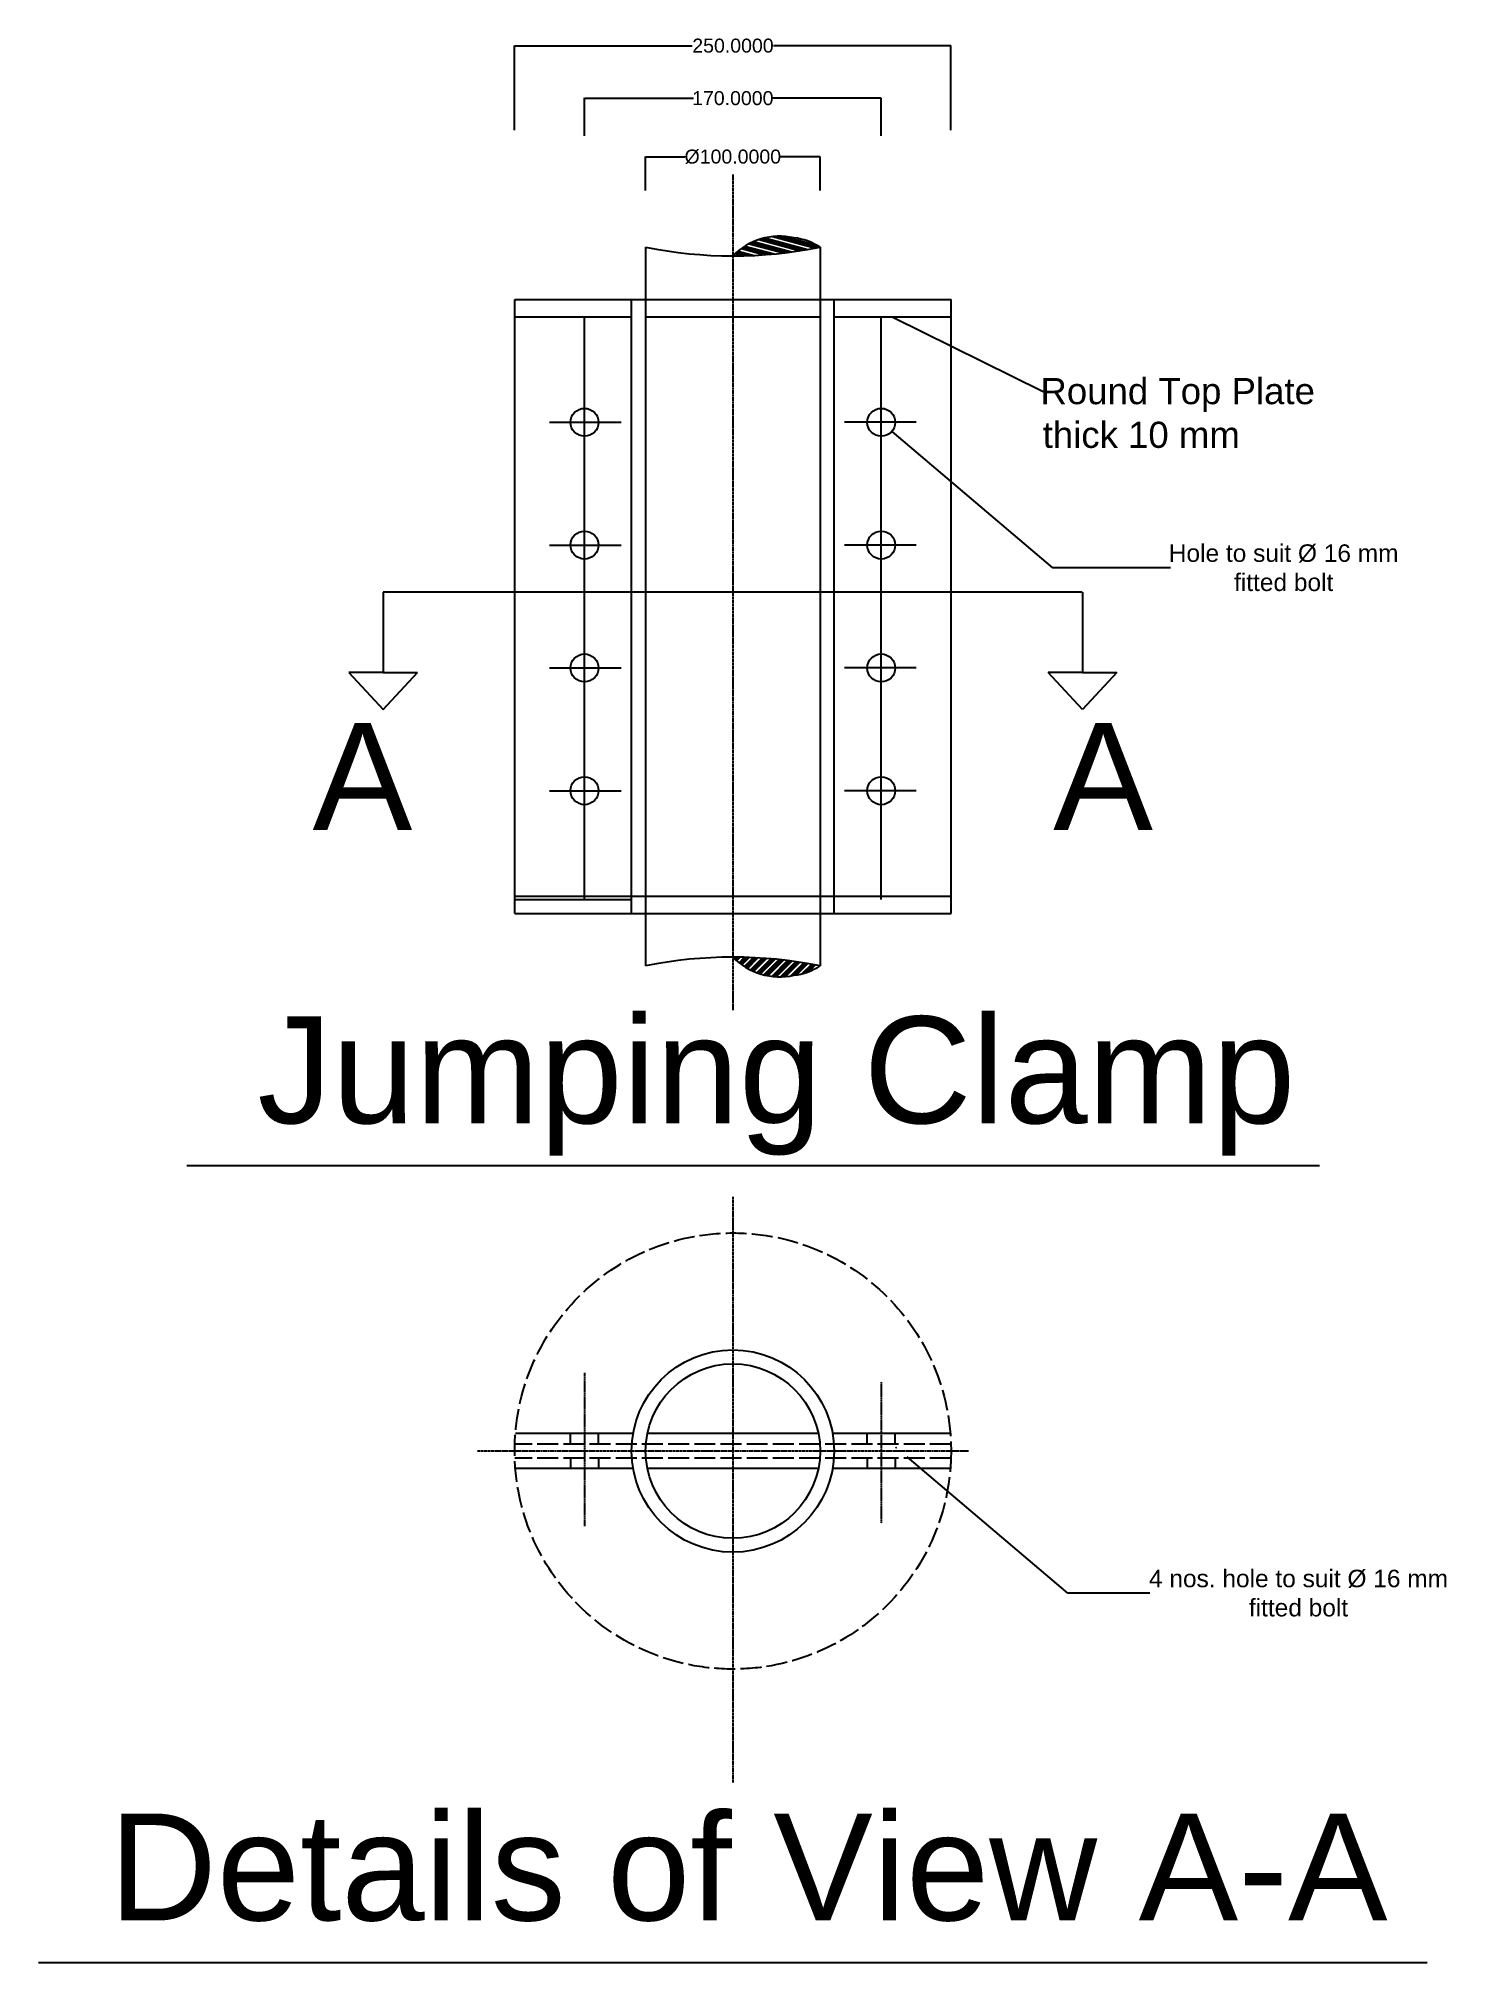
# Model space of a CAD drawing. Header units: millimetres. Extents: x -11 to 796, y -2 to 1101.
import ezdxf

# ---------------------------------------------------------------- set-up
doc = ezdxf.new("R2010")
doc.units = ezdxf.units.MM
doc.header["$MEASUREMENT"] = 0
for name, pattern in [('ACAD_ISO02W100', [15, 12, -3]), ('CENTER', [2, 1.25, -0.25, 0.25, -0.25]), ('CENTER2', [1.125, 0.75, -0.125, 0.125, -0.125])]:
    doc.linetypes.add(name, pattern=pattern)
doc.styles.get("Standard").update_dxf_attribs({"font": 'arial.ttf'})
doc.dimstyles.get("Standard").update_dxf_attribs({"dimtxt": 0.18, "dimasz": 0.18, "dimexe": 0.18, "dimexo": 0.0625, "dimgap": 0.09, "dimtad": 0, "dimtih": 1, "dimtoh": 1, "dimdec": 4, "dimzin": 0, "dimdsep": 46, "dimtxsty": 'Standard', "dimcen": 0.09, "dimadec": 0, "dimazin": 0, "dimtfac": 1, "dimtdec": 4, "dimtofl": 0, "dimtmove": 0, "dimatfit": 3, "dimfxl": 1, "dimtolj": 1, "dimtzin": 0, "dimarcsym": 0})

# ---------------------------------------------------------------- blocks, each defined once
blk = doc.blocks.new('*D10')
at = {"color": 0, "lineweight": -2, "transparency": 16777216}
for p, q in [((337.2, 1013.9), (337.2, 1033.4)), ((337.4, 1033.2), (360, 1033.2)), ((437.1, 1033.2), (414.5, 1033.2)), ((437.2, 1013.9), (437.2, 1033.4))]:
    blk.add_line(p, q, dxfattribs=at)
at = {"color": 0, "transparency": 16777216}
for points in [[(337.4, 1033.2), (337.4, 1033.2), (337.2, 1033.2)], [(437.1, 1033.2), (437.1, 1033.2), (437.2, 1033.2)]]:
    blk.add_solid(points, dxfattribs=at)
at = {"layer": 'Defpoints', "color": 0, "transparency": 16777216}
for p in [(437.2, 1033.2), (337.2, 1013.8), (437.2, 1013.8)]:
    blk.add_point(p, dxfattribs=at)
at = {"color": 0, "transparency": 16777216, "insert": (387.2, 1033.2), "char_height": 0.18, "attachment_point": 5}
blk.add_mtext('\\A1;{\\H44.44444x;%%C100.0000}', dxfattribs=at)
blk = doc.blocks.new('*D11')
at = {"color": 0, "lineweight": -2, "transparency": 16777216}
for p, q in [((302.2, 1045.3), (302.2, 1067)), ((302.4, 1066.8), (364.7, 1066.8)), ((472.1, 1066.8), (409.8, 1066.8)), ((472.2, 1045.3), (472.2, 1067))]:
    blk.add_line(p, q, dxfattribs=at)
at = {"color": 0, "transparency": 16777216}
for points in [[(302.4, 1066.8), (302.4, 1066.8), (302.2, 1066.8)], [(472.1, 1066.8), (472.1, 1066.8), (472.2, 1066.8)]]:
    blk.add_solid(points, dxfattribs=at)
at = {"layer": 'Defpoints', "color": 0, "transparency": 16777216}
for p in [(472.2, 1066.8), (302.2, 1045.2), (472.2, 1045.2)]:
    blk.add_point(p, dxfattribs=at)
at = {"color": 0, "transparency": 16777216, "insert": (387.2, 1066.8), "char_height": 0.18, "attachment_point": 5}
blk.add_mtext('\\A1;{\\H44.44444x;170.0000}', dxfattribs=at)
blk = doc.blocks.new('*D12')
at = {"color": 0, "lineweight": -2, "transparency": 16777216}
for p, q in [((262.2, 1048.4), (262.2, 1097)), ((262.4, 1096.9), (364, 1096.9)), ((512.1, 1096.9), (410.5, 1096.9)), ((512.2, 1048.4), (512.2, 1097))]:
    blk.add_line(p, q, dxfattribs=at)
at = {"color": 0, "transparency": 16777216}
for points in [[(262.4, 1096.9), (262.4, 1096.8), (262.2, 1096.9)], [(512.1, 1096.9), (512.1, 1096.8), (512.2, 1096.9)]]:
    blk.add_solid(points, dxfattribs=at)
at = {"layer": 'Defpoints', "color": 0, "transparency": 16777216}
for p in [(512.2, 1096.9), (262.2, 1048.3), (512.2, 1048.3)]:
    blk.add_point(p, dxfattribs=at)
at = {"color": 0, "transparency": 16777216, "insert": (387.2, 1096.9), "char_height": 0.18, "attachment_point": 5}
blk.add_mtext('\\A1;%%C{\\H44.44444x;250.0000}', dxfattribs=at)
blk = doc.blocks.new('*D13')
at = {"color": 0, "lineweight": -2, "transparency": 16777216}
for p, q in [((472.1, 881), (472.3, 881)), ((472.2, 880.9), (472.2, 881.1)), ((570.6, 797.6), (478.5, 875.7)), ((637.9, 797.6), (570.6, 797.6))]:
    blk.add_line(p, q, dxfattribs=at)
at = {"color": 0, "transparency": 16777216}
blk.add_solid([(478.5, 875.7), (478.5, 875.7), (478.3, 875.8)], dxfattribs=at)
at = {"layer": 'Defpoints', "color": 0, "transparency": 16777216}
for p in [(472.2, 881), (478.3, 875.8)]:
    blk.add_point(p, dxfattribs=at)
at = {"color": 0, "transparency": 16777216, "insert": (702.8, 797.6), "char_height": 0.18, "attachment_point": 5}
blk.add_mtext('\\A1;{\\H55.72667x;Hole to suit %%C 16 mm\\Pfitted bolt}', dxfattribs=at)
blk = doc.blocks.new('*D15')
at = {"color": 0, "lineweight": -2, "transparency": 16777216}
for p, q in [((480.7, 293.3), (480.9, 293.3)), ((480.8, 293.2), (480.8, 293.4)), ((579.2, 209.8), (487.1, 288)), ((626.1, 209.8), (579.2, 209.8))]:
    blk.add_line(p, q, dxfattribs=at)
at = {"color": 0, "transparency": 16777216}
blk.add_solid([(487.1, 288), (487, 288), (486.9, 288.1)], dxfattribs=at)
at = {"layer": 'Defpoints', "color": 0, "transparency": 16777216}
for p in [(480.8, 293.3), (486.9, 288.1)]:
    blk.add_point(p, dxfattribs=at)
at = {"color": 0, "transparency": 16777216, "insert": (711.3, 209.8), "char_height": 0.18, "attachment_point": 5}
blk.add_mtext('\\A1;{\\H55.72667x;4 nos. hole to suit %%C 16 mm\\Pfitted bolt}', dxfattribs=at)

msp = doc.modelspace()

# ---------------------------------------------------------------- hatches: boundary and pattern name
h = msp.add_hatch()
h.set_pattern_fill('ANSI34', color=256, scale=6, angle=120)
h.set_pattern_definition([(165, (-58.8727, -350.505), (-0.970571, -3.622222), []), (165, (-59.3146, -349.7394), (-0.970571, -3.622222), []), (165, (-59.7566, -348.974), (-0.970571, -3.622222), []), (165, (-60.1985, -348.2085), (-0.970571, -3.622222), [])])
edge = h.paths.add_edge_path()
edge.add_ellipse((413.97595, 950.35214), major_axis=(26.40408, 26.40408), ratio=1, start_angle=32.305395, end_angle=90.73349174)
edge.add_ellipse((387.23602, 1228.91604), major_axis=(178.54446, 178.54446), ratio=1, start_angle=225, end_angle=236.42118627)
edge.add_ellipse((418.01416, 951.27847), major_axis=(25.27601, 25.27601), ratio=1, start_angle=12.47012084, end_angle=38.3045827)
h = msp.add_hatch()
h.set_pattern_fill('ANSI34', color=256, scale=6)
h.set_pattern_definition([(45, (-58.8727, -350.505), (-2.65165, 2.65165), []), (45, (-57.989, -350.505), (-2.65165, 2.65165), []), (45, (-57.105, -350.505), (-2.65165, 2.65165), []), (45, (-56.221, -350.505), (-2.65165, 2.65165), [])])
edge = h.paths.add_edge_path()
edge.add_ellipse((413.97595, 600.47995), major_axis=(-26.40408, 26.40408), ratio=1, start_angle=89.26650826, end_angle=147.694605)
edge.add_ellipse((418.01416, 599.55362), major_axis=(-25.27601, 25.27601), ratio=1, start_angle=141.6954173, end_angle=167.52987916)
edge.add_ellipse((387.23602, 321.91604), major_axis=(-178.54446, 178.54446), ratio=1, start_angle=-56.42118627, end_angle=-45)

# ---------------------------------------------------------------- linework, layer by layer
at = {"linetype": 'CENTER'}
for p, q in [((387.23602, 1023.00383), (387.23602, 544.10777)), ((387.23602, 437.06917), (387.23602, 101.26381)), ((522.23602, 291.2933), (240.65063, 291.2933))]:
    msp.add_line(p, q, dxfattribs=at)
for p, q in [((337.23602, 981.41604), (337.23602, 569.41604)), ((437.23602, 981.41604), (437.23602, 569.41604)), ((262.23602, 599.41604), (262.23602, 951.41604)), ((262.23602, 951.41604), (512.23602, 951.41604)), ((329.23602, 599.41604), (329.23602, 951.41604)), ((445.23602, 599.41604), (445.23602, 951.41604)), ((512.23602, 599.41604), (512.23602, 951.41604)), ((262.23602, 941.41604), (329.23602, 941.41604)), ((302.23602, 607.41604), (302.23602, 941.41604)), ((337.23602, 941.41604), (437.23602, 941.41604)), ((445.23602, 941.41604), (512.23602, 941.41604)), ((472.23602, 607.41604), (472.23602, 941.41604)), ((282.23602, 881.01604), (323.23602, 881.01604)), ((492.23602, 881.01604), (451.23602, 881.01604)), ((282.23602, 810.61604), (323.23602, 810.61604)), ((492.23602, 810.61604), (451.23602, 810.61604)), ((587.29551, 783.5558), (186.91421, 783.5558)), ((186.91421, 783.5558), (186.91421, 737.60124)), ((587.55783, 783.5558), (587.55783, 737.60124)), ((282.23602, 740.21604), (323.23602, 740.21604)), ((492.23602, 740.21604), (451.23602, 740.21604)), ((186.91421, 737.60124), (167.29193, 737.60124)), ((167.29193, 737.60124), (186.91421, 716.30305)), ((186.91421, 737.60124), (206.53648, 737.60124)), ((186.91421, 716.30305), (206.53648, 737.60124)), ((587.55783, 737.60124), (567.93556, 737.60124)), ((587.55783, 716.30305), (567.93556, 737.60124)), ((587.55783, 737.60124), (607.18011, 737.60124)), ((607.18011, 737.60124), (587.55783, 716.30305)), ((282.23602, 669.81604), (323.23602, 669.81604)), ((492.23602, 669.81604), (451.23602, 669.81604)), ((262.23602, 609.41604), (512.23602, 609.41604)), ((262.23602, 607.41604), (329.23602, 607.41604)), ((262.23602, 599.41604), (512.23602, 599.41604)), ((74.45943, 455.04295), (723.36938, 455.04295)), ((330.10459, 301.2933), (262.63666, 301.2933)), ((294.23602, 295.2933), (294.23602, 301.2933)), ((310.23602, 295.2933), (310.23602, 301.2933)), ((436.22582, 301.2933), (338.24623, 301.2933)), ((511.83538, 301.2933), (444.36745, 301.2933)), ((464.23602, 295.2933), (464.23602, 301.2933)), ((480.23602, 295.2933), (480.23602, 301.2933)), ((294.23602, 287.2933), (294.23602, 281.2933)), ((310.23602, 287.2933), (310.23602, 281.2933)), ((464.23602, 287.2933), (464.23602, 281.2933)), ((480.23602, 287.2933), (480.23602, 281.2933)), ((330.10459, 281.2933), (262.63666, 281.2933)), ((436.22582, 281.2933), (338.24623, 281.2933)), ((511.83538, 281.2933), (444.36745, 281.2933)), ((-10.56958, -1.91538), (785.04162, -1.91538)), ((387.23602, -1.91538), (704.398, -1.91538))]:
    msp.add_line(p, q)
at = {"linetype": 'ByBlock', "lineweight": -2}
for p, q in [((478.89726, 941.33603), (564.65674, 898.78273)), ((564.65674, 898.78273), (565.01674, 898.78273))]:
    msp.add_line(p, q, dxfattribs=at)
at = {"linetype": 'CENTER2'}
for p, q in [((302.23602, 336.07145), (302.23602, 248.24517)), ((472.23602, 330.78071), (472.23602, 249.8324))]:
    msp.add_line(p, q, dxfattribs=at)
at = {"linetype": 'ACAD_ISO02W100'}
for p, q in [((512.172, 295.2933), (262.30004, 295.2933)), ((512.172, 287.2933), (262.30004, 287.2933))]:
    msp.add_line(p, q, dxfattribs=at)
for centre, major_axis, start_param, end_param in [((413.97595, 950.35214), (26.40408, 26.40408), 0.563835509, 1.5835981727), ((418.01416, 951.27847), (-25.27601, 25.27601), -1.35315166, -0.9022552401), ((387.23602, 1228.91604), (-178.54446, 178.54446), 2.1568571852, 2.5555317952), ((302.23602, 881.01604), (5.65685, 5.65685), 5.4977871438, 11.780972451), ((472.23602, 881.01604), (5.65685, 5.65685), 5.4977871438, 11.780972451), ((302.23602, 810.61604), (-5.65685, 5.65685), 3.926990817, 10.2101761242), ((472.23602, 810.61604), (-5.65685, 5.65685), 3.926990817, 10.2101761242), ((302.23602, 740.21604), (-5.65685, 5.65685), 3.926990817, 10.2101761242), ((472.23602, 740.21604), (-5.65685, 5.65685), 3.926990817, 10.2101761242), ((302.23602, 669.81604), (-5.65685, 5.65685), 3.926990817, 10.2101761242), ((472.23602, 669.81604), (-5.65685, 5.65685), 3.926990817, 10.2101761242), ((387.23602, 321.91604), (178.54446, 178.54446), 0.5860608584, 0.9847354684), ((413.97595, 600.47995), (-26.40408, 26.40408), 1.5579944809, 2.5777571446), ((418.01416, 599.55362), (25.27601, 25.27601), 4.0438478936, 4.4947443136), ((387.23602, 291.2933), (41.01219, 41.01219), 5.4977871438, 11.780972451), ((387.23602, 291.2933), (35.35534, 35.35534), 5.4977871438, 11.780972451)]:
    msp.add_ellipse(centre, major_axis=major_axis, ratio=1, start_param=start_param, end_param=end_param)
msp.add_ellipse((387.23602, 291.2933), major_axis=(88.38835, 88.38835), ratio=1, start_param=5.4977871438, end_param=11.780972451, dxfattribs=at)
msp.add_solid([(478.88393, 941.30916), (478.73602, 941.41604), (478.9106, 941.36291)])

# ---------------------------------------------------------------- texts
for s, height, p in [('Round Top Plate', 15, (563.4594, 891.41063)), ('thick 10 mm', 15, (564.73839, 866.34924)), ('A', 61.27962, (146.45996, 647.39329)), ('A', 61.27962, (570.78712, 647.39329)), ('Jumping Clamp', 61.2796247, (114.81472, 479.18567)), ('Details of View A-A', 61.2796247, (29.78571, 22.22733))]:
    msp.add_text(s, height=height).set_placement(p)

# ---------------------------------------------------------------- dimensions: what is measured, and where the dimension line sits
for base, p1, p2, text, picture, middle in [((512.23602, 1096.86664), (262.23602, 1048.29987), (512.23602, 1048.29987), '%%C{\\H44.44444x;<>}', '*D12', (387.23602, 1096.86664)), ((472.23602, 1066.8015), (302.23602, 1045.20513), (472.23602, 1045.20513), '{\\H44.44444x;<>}', '*D11', (387.23602, 1066.8015)), ((437.23602, 1033.20994), (337.23602, 1013.81299), (437.23602, 1013.81299), '{\\H44.44444x;%%C<>}', '*D10', (387.23602, 1033.20994))]:
    dim = msp.add_linear_dim(base=base, p1=p1, p2=p2, text=text, dimstyle='Standard')
    dim.commit()
    dim.dimension.update_dxf_attribs({"geometry": picture, "text_midpoint": middle})
for center, mpoint, text, picture, middle in [((472.23602, 881.01604), (478.33731, 875.84165), '{\\H55.72667x;Hole to suit %%C 16 mm\\Pfitted bolt}', '*D13', (702.75252, 797.56274)), ((480.82941, 293.26552), (486.9307, 288.09113), '{\\H55.72667x;4 nos. hole to suit %%C 16 mm\\Pfitted bolt}', '*D15', (711.34591, 209.81222))]:
    dim = msp.add_radius_dim(center=center, mpoint=mpoint, text=text, dimstyle='Standard')
    dim.commit()
    dim.dimension.update_dxf_attribs({"geometry": picture, "text_midpoint": middle, "dimtype": 164})

doc.saveas('drawing.dxf')
